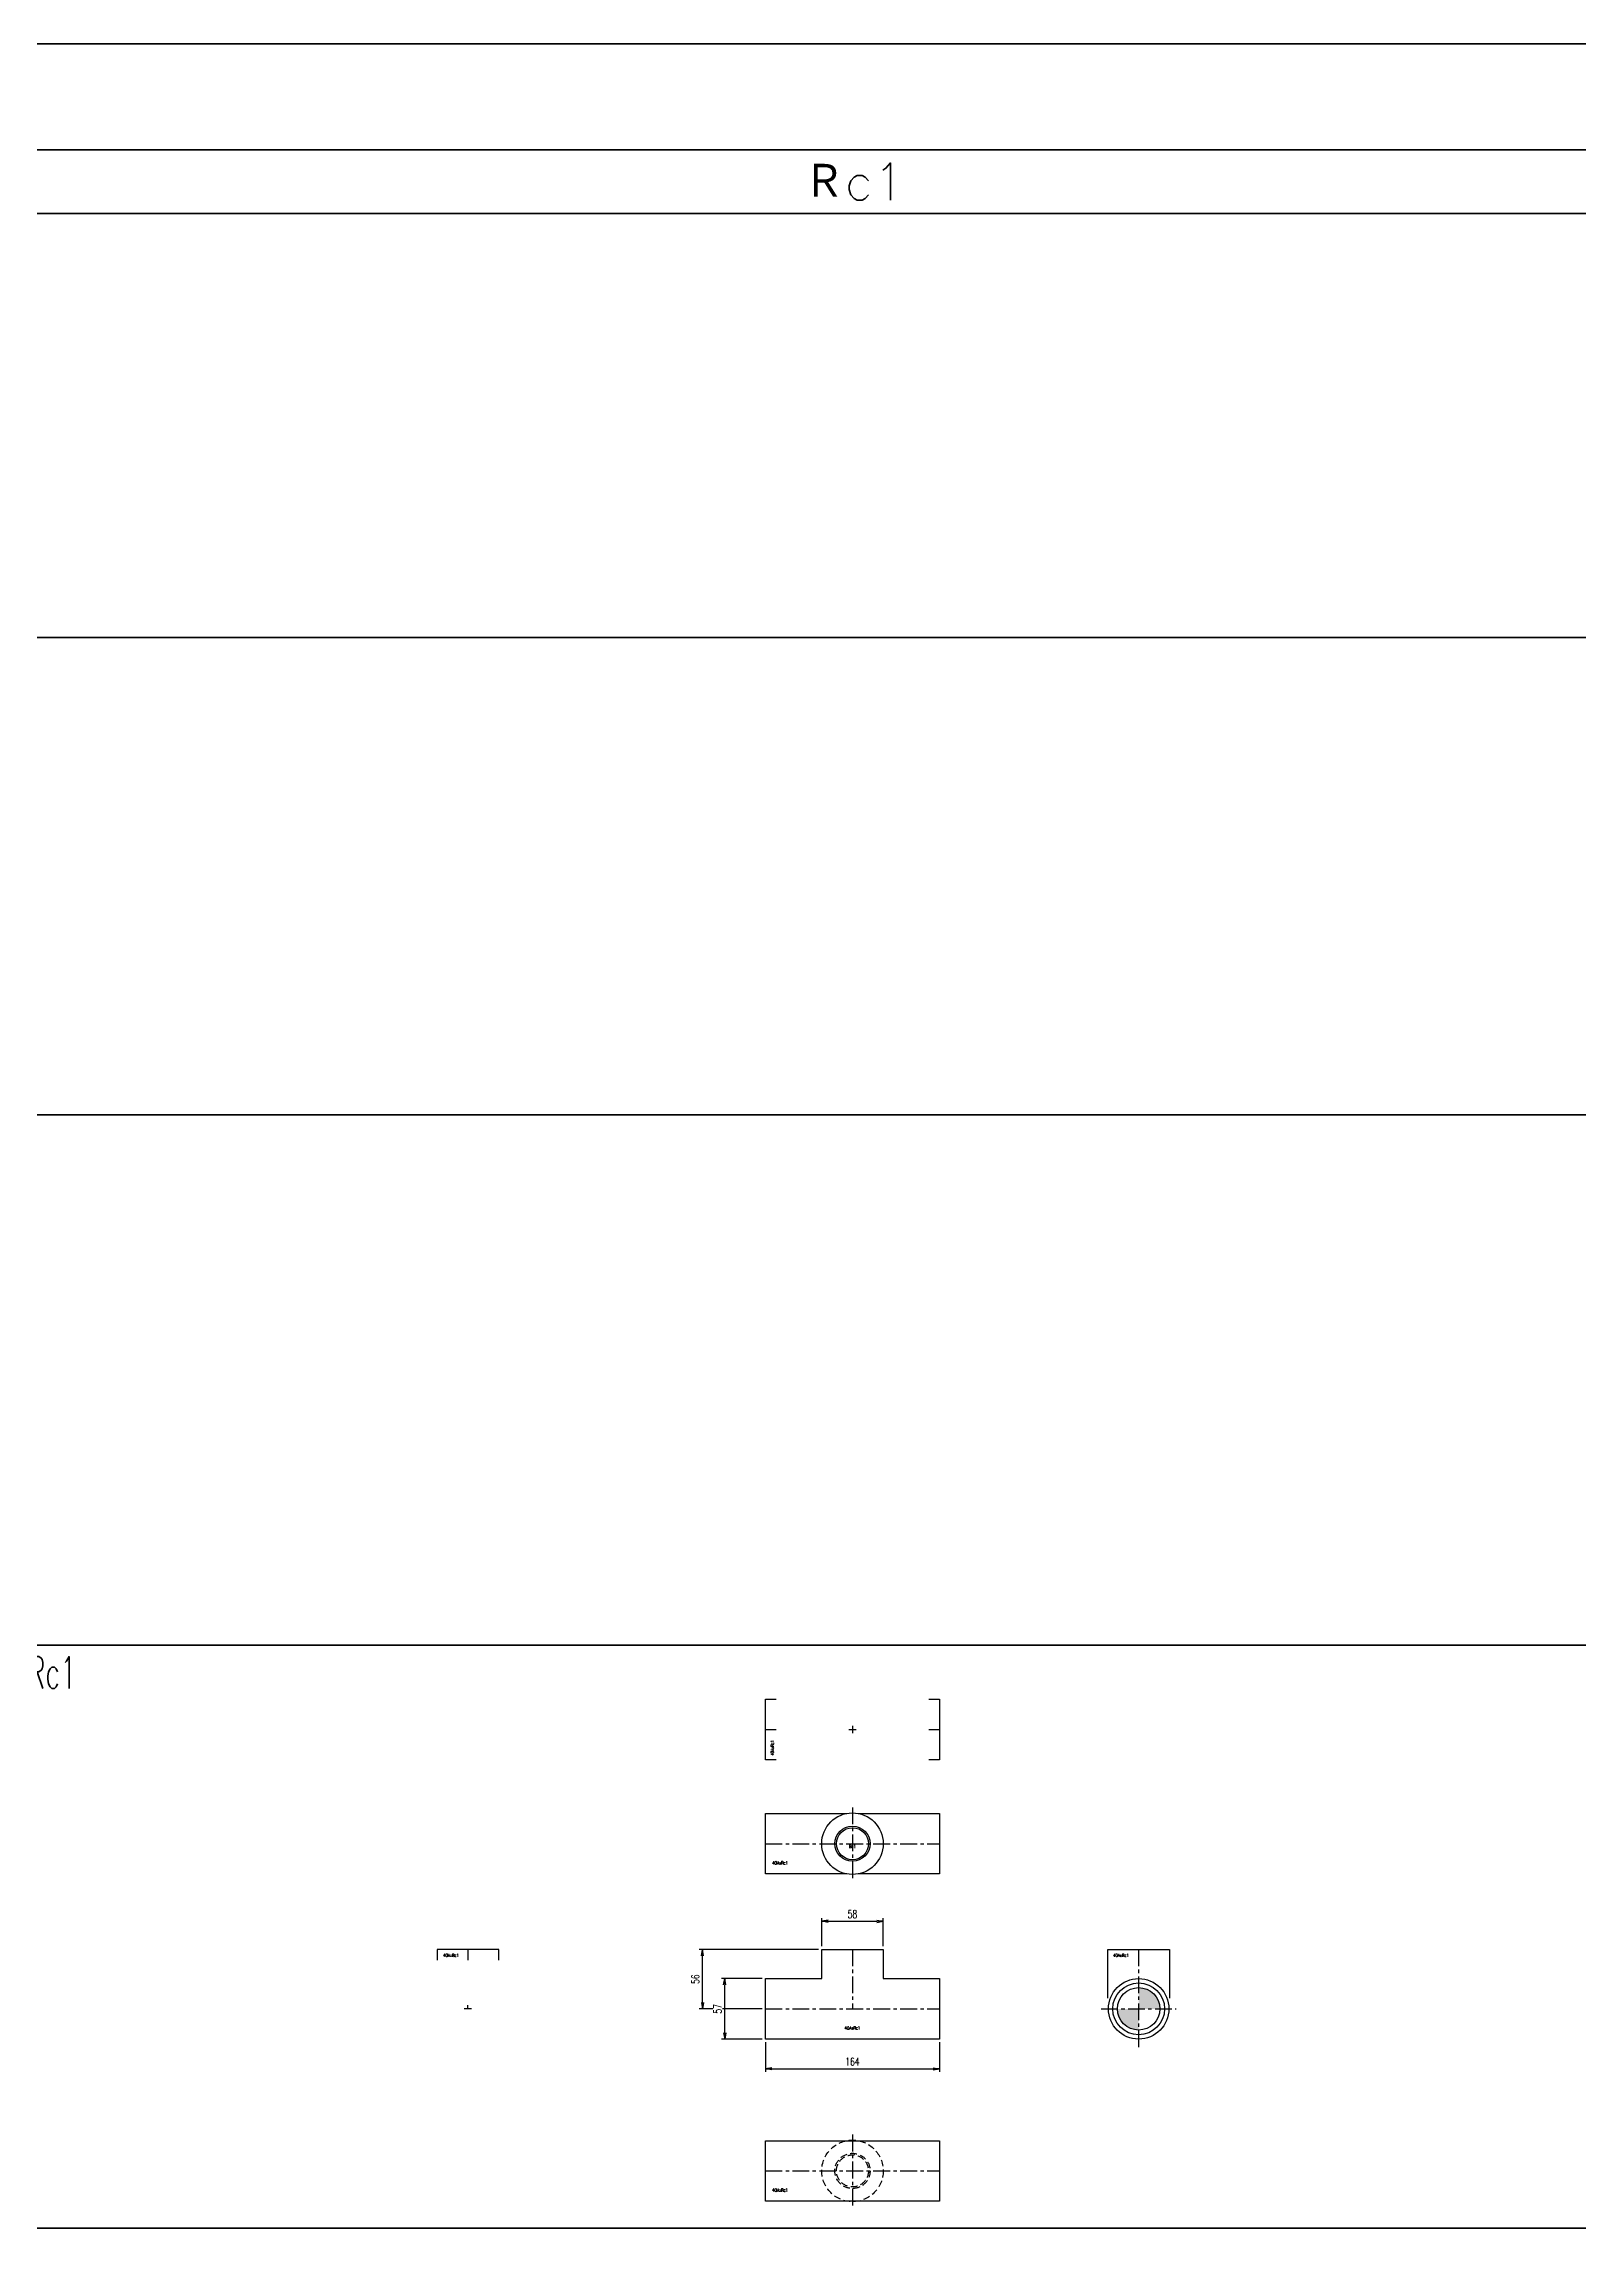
# Model space of a CAD drawing. Header units: millimetres. Extents: x 1711 to 90196, y -23291 to 8516.
# Drawn here: x 60083 to 61530, y -452 to 1608 of the extents above; entities that cross this region are included whole.
import ezdxf
from ezdxf.enums import TextEntityAlignment as Align

# ---------------------------------------------------------------- set-up
doc = ezdxf.new("R2010")
doc.units = ezdxf.units.MM
doc.header["$PDMODE"] = 35
doc.linetypes.add('CENTER', pattern=[50.8, 31.75, -6.35, 6.35, -6.35])
doc.linetypes.add('HIDDEN', pattern=[9.525, 6.35, -3.175])
doc.layers.add('line', color=153, linetype='Continuous', lineweight=50)
for name, color, linetype in [('寸法', 2, 'Continuous'), ('配管-CVP', 4, 'Continuous'), ('＃配管（PVC)', 21, 'Continuous')]:
    doc.layers.add(name, color=color, linetype=linetype)
doc.styles.add('kpk', font='romans.shx', dxfattribs={"width": 0.7, "bigfont": 'extfont2.shx'})
doc.styles.get("Standard").update_dxf_attribs({"font": 'romans.shx', "bigfont": 'extfont.shx'})
doc.dimstyles.new('KPK-3', dxfattribs={"dimscale": 3, "dimtxt": 2.5, "dimasz": 2, "dimexe": 1, "dimexo": 1, "dimgap": 1, "dimtad": 3, "dimdec": 1, "dimdsep": 46, "dimtxsty": 'kpk', "dimblk": 'OPEN', "dimcen": 2.5, "dimclrd": 2, "dimclre": 2, "dimclrt": 4, "dimadec": 1, "dimazin": 2, "dimtfac": 1, "dimtdec": 1, "dimtmove": 0, "dimatfit": 2, "dimldrblk": 'OPEN', "dimfxl": 0, "dimlwd": -1, "dimlwe": -1, "dimarcsym": 0})

# ---------------------------------------------------------------- blocks, each defined once
blk = doc.blocks.new('A$Cb0ec0105')
at = {"layer": 'line'}
for p, q in [((0, 0), (8121.8, 0)), ((2354, 0), (7914, 0)), ((60, -100), (8121.8, -100))]:
    blk.add_line(p, q, dxfattribs=at)
for points in [[(13681.8, -160), (12374, -160), (11274, -160), (10174, -160), (9074, -160), (7974, -160), (7914, -160), (6814, -160), (5714, -160), (4614, -160), (3514, -160), (2414, -160), (0, -160)], [(13681.8, -560), (12374, -560), (11274, -560), (10174, -560), (9074, -560), (7974, -560), (7914, -560), (6814, -560), (5714, -560), (4614, -560), (3514, -560), (2414, -560), (0, -560)], [(0, -1010), (2414, -1010), (3514, -1010), (4614, -1010), (5714, -1010), (6814, -1010), (7914, -1010), (7974, -1010), (9074, -1010), (10174, -1010), (11274, -1010), (12374, -1010), (13681.8, -1010)], [(0, -1510), (2414, -1510), (3514, -1510), (4614, -1510), (5714, -1510), (6814, -1510), (7914, -1510), (7974, -1510), (9074, -1510), (10174, -1510), (11274, -1510), (12374, -1510), (13681.8, -1510)], [(0, -2060), (2414, -2060), (3514, -2060), (4614, -2060), (5714, -2060), (6814, -2060), (7914, -2060), (7974, -2060), (9074, -2060), (10174, -2060), (11274, -2060), (12374, -2060), (13681.8, -2060)]]:
    blk.add_lwpolyline(points, dxfattribs=at)
for s, insert, char_height, attachment_point in [('\\A1;Ｒc1', (7364, -130), 35, 5), ('{\\W0.6;40AxRc1}', (6527.4, -1535.9), 30, 4)]:
    blk.add_mtext(s, dxfattribs=dict(at, insert=insert, char_height=char_height, attachment_point=attachment_point))
blk = doc.blocks.new('40AxRc1-ねじ付BT『Ｔ型』-正面')
at = {"layer": '＃配管（PVC)', "color": 2, "linetype": 'CENTER', "ltscale": 0.5}
for p, q in [((0, 56), (0, 0)), ((-82, 0), (82, 0))]:
    blk.add_line(p, q, dxfattribs=at)
at = {"layer": '＃配管（PVC)', "color": 0, "linetype": 'ByBlock'}
blk.add_lwpolyline([(-82, -28.5), (-82, 28.5), (-29, 28.5), (-29, 56), (29, 56), (29, 28.5), (82, 28.5), (82, -28.5)], close=True, dxfattribs=at)
at = {"layer": 'Defpoints', "color": 6, "style": 'kpk', "width": 0.7}
blk.add_text('40AxRc1', height=3, dxfattribs=at).set_placement((0, -16.6), align=Align.TOP_CENTER)
blk = doc.blocks.new('40AxRc1-ねじ付BT『Ｔ型』-側面')
at = {"layer": '＃配管（PVC)'}
h = blk.add_hatch(color=252, dxfattribs=at)
h.dxf.hatch_style = 1
h.paths.add_polyline_path([(20, 0, 0.414214), (0, 20), (0, 0)])
h.paths.add_polyline_path([(0, -20), (0, 0), (-20, 0, 0.414214)])
at = {"layer": '＃配管（PVC)', "color": 2, "linetype": 'CENTER', "ltscale": 0.5}
for p, q in [((0, 56), (0, -36.8)), ((-35.4, 0), (35.4, 0))]:
    blk.add_line(p, q, dxfattribs=at)
at = {"layer": '＃配管（PVC)', "color": 0, "linetype": 'ByBlock'}
blk.add_lwpolyline([(-29, 10), (-29, 56), (29, 56), (29, 10)], dxfattribs=at)
for radius in [28.5, 24.4, 20]:
    blk.add_circle((0, 0), radius, dxfattribs=at)
at = {"layer": 'Defpoints', "color": 6, "style": 'kpk', "width": 0.7}
blk.add_text('40AxRc1', height=3, dxfattribs=at).set_placement((-16.7, 52), align=Align.TOP_CENTER)
blk = doc.blocks.new('40AxRc1-ねじ付BT『Ｔ型』-上面')
at = {"layer": '＃配管（PVC)', "color": 2, "linetype": 'CENTER', "ltscale": 0.5}
blk.add_line((0, 34.2), (0, -34.2), dxfattribs=at)
at = {"layer": '＃配管（PVC)', "color": 0, "linetype": 'ByBlock'}
for points in [[(-5.4, -28.5), (-82, -28.5), (-82, 28.5), (-5.4, 28.5)], [(5.4, 28.5), (82, 28.5), (82, -28.5), (5.4, -28.5)]]:
    blk.add_lwpolyline(points, dxfattribs=at)
at = {"layer": '＃配管（PVC)', "color": 2, "linetype": 'CENTER', "ltscale": 0.5}
blk.add_lwpolyline([(-82, 0), (82, 0)], dxfattribs=at)
at = {"layer": '＃配管（PVC)', "color": 0, "linetype": 'ByBlock'}
blk.add_circle((0, 0), 29, dxfattribs=at)
at = {"layer": '＃配管（PVC)', "color": 42, "linetype": 'ByBlock', "ltscale": 0.5}
blk.add_circle((0, 0), 16.6, dxfattribs=at)
at = {"layer": '＃配管（PVC)', "color": 0, "linetype": 'ByBlock', "ltscale": 0.5}
blk.add_circle((0, 0), 15.1, dxfattribs=at)
at = {"layer": 'Defpoints', "color": 6, "style": 'kpk', "width": 0.7}
for s, p in [('40AxRc1', (-68.2, -16.6)), ('Rc1', (0, -1.1))]:
    blk.add_text(s, height=3, dxfattribs=at).set_placement(p, align=Align.TOP_CENTER)
blk = doc.blocks.new('40AxRc1-ねじ付BT『Ｔ型』-下面')
at = {"layer": '＃配管（PVC)', "color": 2, "linetype": 'CENTER', "ltscale": 0.5}
blk.add_line((0, 34.2), (0, -34.2), dxfattribs=at)
at = {"layer": '＃配管（PVC)', "color": 0, "linetype": 'ByBlock'}
blk.add_lwpolyline([(-82, 28.5), (82, 28.5), (82, -28.5), (-82, -28.5)], close=True, dxfattribs=at)
at = {"layer": '＃配管（PVC)', "color": 2, "linetype": 'CENTER', "ltscale": 0.5}
blk.add_lwpolyline([(-82, 0), (82, 0)], dxfattribs=at)
at = {"layer": '＃配管（PVC)', "color": 252, "linetype": 'HIDDEN'}
for radius in [29, 15.1]:
    blk.add_circle((0, 0), radius, dxfattribs=at)
at = {"layer": '＃配管（PVC)', "color": 42, "linetype": 'HIDDEN'}
blk.add_circle((0, 0), 16.6, dxfattribs=at)
at = {"layer": 'Defpoints', "color": 6, "style": 'kpk', "width": 0.7}
blk.add_text('40AxRc1', height=3, dxfattribs=at).set_placement((-68.2, -16.6), align=Align.TOP_CENTER)
blk = doc.blocks.new('40AxRc1-ねじ付BT『Ｔ型』-半(側面)')
at = {"layer": '＃配管（PVC)', "color": 2, "linetype": 'CENTER', "ltscale": 0.5}
for p, q in [((0, 56), (0, 46)), ((3.5, 0), (-3.5, 0)), ((0, 0), (0, 3.5))]:
    blk.add_line(p, q, dxfattribs=at)
at = {"layer": '＃配管（PVC)', "color": 0, "linetype": 'ByBlock'}
blk.add_lwpolyline([(29, 46), (29, 56), (-29, 56), (-29, 46)], dxfattribs=at)
at = {"layer": 'Defpoints', "color": 6, "style": 'kpk', "width": 0.7}
blk.add_text('40AxRc1', height=3, dxfattribs=at).set_placement((-15.9, 52), align=Align.TOP_CENTER)
blk = doc.blocks.new('40AxRc1-ねじ付BT『Ｔ型』-半(上下)')
at = {"layer": '＃配管（PVC)', "color": 2, "linetype": 'CENTER', "ltscale": 0.5}
for p, q in [((-3.4, 0), (3.4, 0)), ((0, 3.4), (0, -3.4))]:
    blk.add_line(p, q, dxfattribs=at)
at = {"layer": '＃配管（PVC)', "color": 0, "linetype": 'ByBlock'}
for points in [[(-72, -28.5), (-82, -28.5), (-82, 28.5), (-72, 28.5)], [(72, 28.5), (82, 28.5), (82, -28.5), (72, -28.5)]]:
    blk.add_lwpolyline(points, dxfattribs=at)
at = {"layer": '＃配管（PVC)', "color": 2, "linetype": 'CENTER', "ltscale": 0.5}
for points in [[(72, 0), (82, 0)], [(-82, 0), (-72, 0)]]:
    blk.add_lwpolyline(points, dxfattribs=at)
at = {"layer": 'Defpoints', "color": 6, "style": 'kpk', "width": 0.7}
blk.add_text('40AxRc1', height=3, rotation=90, dxfattribs=at).set_placement((-77.1, -17.3), align=Align.TOP_CENTER)
blk = doc.blocks.new('_Open')
at = {"color": 0, "linetype": 'ByBlock', "lineweight": -2}
for p, q in [((-1, 0.17), (0, 0)), ((-1, -0.17), (0, 0)), ((0, 0), (-1, 0))]:
    blk.add_line(p, q, dxfattribs=at)
blk = doc.blocks.new('*D2428')
at = {"layer": 'Defpoints', "color": 0, "transparency": 16777216}
for p in [(60763.2, -274), (60927.2, -274), (60927.2, -302)]:
    blk.add_point(p, dxfattribs=at)
at = {"layer": '寸法', "color": 2, "transparency": 16777216}
for p, q in [((60763.2, -277), (60763.2, -305)), ((60927.2, -277), (60927.2, -305)), ((60769.2, -302), (60921.2, -302))]:
    blk.add_line(p, q, dxfattribs=at)
at = {"layer": '寸法', "color": 2, "transparency": 16777216, "xscale": 6, "yscale": 6, "zscale": 6, "rotation": 180}
blk.add_blockref('_Open', (60763.2, -302), dxfattribs=at)
at = {"layer": '寸法', "color": 2, "transparency": 16777216, "xscale": 6, "yscale": 6, "zscale": 6}
blk.add_blockref('_Open', (60927.2, -302), dxfattribs=at)
at = {"layer": '寸法', "color": 4, "transparency": 16777216, "insert": (60845.2, -295.3), "char_height": 7.5, "attachment_point": 5, "style": 'kpk', "bg_fill": 3, "box_fill_scale": 1.1, "bg_fill_color": 256, "bg_fill_true_color": 13158600, "bg_fill_transparency": 0}
blk.add_mtext('164', dxfattribs=at)
blk = doc.blocks.new('*D2437')
at = {"layer": 'Defpoints', "color": 0, "transparency": 16777216}
for p in [(60874.2, -162.9), (60816.2, -189.5), (60874.2, -189.5)]:
    blk.add_point(p, dxfattribs=at)
at = {"layer": '寸法', "color": 2, "transparency": 16777216}
for p, q in [((60816.2, -186.5), (60816.2, -159.9)), ((60822.2, -162.9), (60868.2, -162.9)), ((60874.2, -186.5), (60874.2, -159.9))]:
    blk.add_line(p, q, dxfattribs=at)
at = {"layer": '寸法', "color": 2, "transparency": 16777216, "xscale": 6, "yscale": 6, "zscale": 6, "rotation": 180}
blk.add_blockref('_Open', (60816.2, -162.9), dxfattribs=at)
at = {"layer": '寸法', "color": 2, "transparency": 16777216, "xscale": 6, "yscale": 6, "zscale": 6}
blk.add_blockref('_Open', (60874.2, -162.9), dxfattribs=at)
at = {"layer": '寸法', "color": 4, "transparency": 16777216, "insert": (60845.2, -156.2), "char_height": 7.5, "attachment_point": 5, "style": 'kpk', "bg_fill": 3, "box_fill_scale": 1.1, "bg_fill_color": 256, "bg_fill_true_color": 13158600, "bg_fill_transparency": 0}
blk.add_mtext('58', dxfattribs=at)
blk = doc.blocks.new('*D2450')
at = {"layer": 'Defpoints', "color": 0, "linetype": 'ByBlock', "transparency": 16777216}
for p in [(60703.8, -189.5), (60816.2, -189.5), (60763.2, -245.5)]:
    blk.add_point(p, dxfattribs=at)
at = {"layer": '寸法', "color": 2, "transparency": 16777216}
for p, q in [((60813.2, -189.5), (60700.8, -189.5)), ((60703.8, -239.5), (60703.8, -195.5)), ((60760.2, -245.5), (60700.8, -245.5))]:
    blk.add_line(p, q, dxfattribs=at)
at = {"layer": '寸法', "color": 2, "linetype": 'ByBlock', "transparency": 16777216, "xscale": 6, "yscale": 6, "zscale": 6}
for p, rotation in [((60703.8, -189.5), 90), ((60703.8, -245.5), 270)]:
    blk.add_blockref('_Open', p, dxfattribs=dict(at, rotation=rotation))
at = {"layer": '寸法', "color": 4, "linetype": 'ByBlock', "transparency": 16777216, "insert": (60697.1, -217.5), "char_height": 7.5, "attachment_point": 5, "rotation": 90, "style": 'kpk', "bg_fill": 3, "box_fill_scale": 1.1, "bg_fill_color": 256, "bg_fill_true_color": 13158600, "bg_fill_transparency": 0}
blk.add_mtext('56', dxfattribs=at)
blk = doc.blocks.new('*D2451')
at = {"layer": 'Defpoints', "color": 0, "linetype": 'ByBlock', "transparency": 16777216}
for p in [(60724.8, -217), (60763.2, -217), (60763.2, -274)]:
    blk.add_point(p, dxfattribs=at)
at = {"layer": '寸法', "color": 2, "transparency": 16777216}
for p, q in [((60760.2, -217), (60721.8, -217)), ((60724.8, -268), (60724.8, -223)), ((60760.2, -274), (60721.8, -274))]:
    blk.add_line(p, q, dxfattribs=at)
at = {"layer": '寸法', "color": 2, "linetype": 'ByBlock', "transparency": 16777216, "xscale": 6, "yscale": 6, "zscale": 6}
for p, rotation in [((60724.8, -217), 90), ((60724.8, -274), 270)]:
    blk.add_blockref('_Open', p, dxfattribs=dict(at, rotation=rotation))
at = {"layer": '寸法', "color": 4, "linetype": 'ByBlock', "transparency": 16777216, "insert": (60718.1, -245.5), "char_height": 7.5, "attachment_point": 5, "rotation": 90, "style": 'kpk', "bg_fill": 3, "box_fill_scale": 1.1, "bg_fill_color": 256, "bg_fill_true_color": 13158600, "bg_fill_transparency": 0}
blk.add_mtext('57', dxfattribs=at)

msp = doc.modelspace()

# ---------------------------------------------------------------- block references
at = {"layer": 'line'}
msp.add_blockref('A$Cb0ec0105', (53482.959, 1607.5677), dxfattribs=at)
at = {"layer": '配管-CVP'}
for name, p in [('40AxRc1-ねじ付BT『Ｔ型』-半(上下)', (60845.2143, 17.9098)), ('40AxRc1-ねじ付BT『Ｔ型』-上面', (60845.2143, -89.7658)), ('40AxRc1-ねじ付BT『Ｔ型』-半(側面)', (60482.7105, -245.4947)), ('40AxRc1-ねじ付BT『Ｔ型』-正面', (60845.2143, -245.4947)), ('40AxRc1-ねじ付BT『Ｔ型』-側面', (61115.0019, -245.4947)), ('40AxRc1-ねじ付BT『Ｔ型』-下面', (60845.2143, -398.3127))]:
    msp.add_blockref(name, p, dxfattribs=at)

# ---------------------------------------------------------------- next in the draw order: dimensions: what is measured, and where the dimension line sits
at = {"layer": '寸法'}
for base, p1, p2, picture, middle in [((60874.2143, -162.9469), (60816.2143, -189.4947), (60874.2143, -189.4947), '*D2437', (60845.2143, -156.1969)), ((60927.2143, -302.0286), (60763.2143, -273.9947), (60927.2143, -273.9947), '*D2428', (60845.2143, -295.2786))]:
    dim = msp.add_linear_dim(base=base, p1=p1, p2=p2, dimstyle='KPK-3', dxfattribs=at)
    dim.commit()
    dim.dimension.update_dxf_attribs({"geometry": picture, "text_midpoint": middle})

# ---------------------------------------------------------------- next in the draw order: dimensions: what is measured, and where the dimension line sits
at = {"layer": '寸法', "linetype": 'ByBlock'}
dim = msp.add_linear_dim(base=(60703.8148, -189.4947), p1=(60763.2143, -245.4947), p2=(60816.2143, -189.4947), angle=90, dimstyle='KPK-3', dxfattribs=at)
dim.commit()
dim.dimension.update_dxf_attribs({"geometry": '*D2450', "text_midpoint": (60697.0648, -217.4947)})

# ---------------------------------------------------------------- next in the draw order: dimensions: what is measured, and where the dimension line sits
dim = msp.add_linear_dim(base=(60724.8148, -216.9947), p1=(60763.2143, -273.9947), p2=(60763.2143, -216.9947), angle=90, dimstyle='KPK-3', dxfattribs=at)
dim.commit()
dim.dimension.update_dxf_attribs({"geometry": '*D2451', "text_midpoint": (60718.0648, -245.4947)})

doc.saveas('drawing.dxf')
